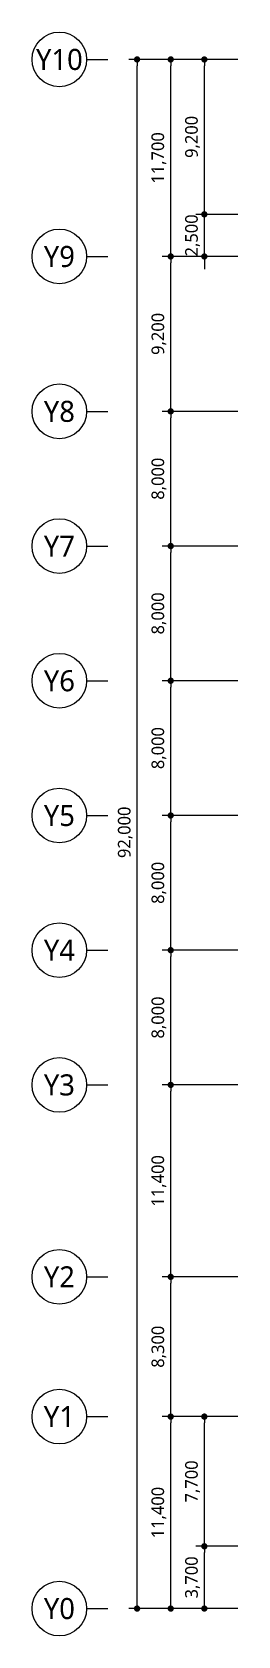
# Model space of a CAD drawing. Header units: millimetres. Extents: x -105683 to 94728, y -31127 to 151123.
# Drawn here: x -38475 to -26225, y -24930 to 70320 of the extents above; entities that cross this region are included whole.
import ezdxf
from ezdxf.enums import TextEntityAlignment as Align

# ---------------------------------------------------------------- set-up
doc = ezdxf.new("R2010")
doc.units = ezdxf.units.MM
doc.layers.add('e-plan', color=9, linetype='Continuous')
doc.styles.add('USUN', font='malgun_0.ttf')

# ---------------------------------------------------------------- blocks, each defined once
blk = doc.blocks.new('주열')
at = {"layer": 'e-plan'}
blk.add_line((0, -6.5), (0, -11.5), dxfattribs=at)
blk.add_circle((0, 0), 6.5, dxfattribs=at)
at = {"layer": 'e-plan', "style": 'USUN'}
blk.add_attdef('주열', text='', height=5, dxfattribs=at).set_placement((0, 0), align=Align.MIDDLE_CENTER)
blk = doc.blocks.new('_Dot')
at = {"layer": 'e-plan', "linetype": 'ByBlock', "lineweight": -2}
blk.add_line((-0.5, 0), (-1, 0), dxfattribs=at)
at = {"layer": 'e-plan', "linetype": 'ByBlock', "const_width": 0.5}
blk.add_lwpolyline([(-0.25, 0, 1), (0.25, 0, 1)], format="xyb", close=True, dxfattribs=at)
blk = doc.blocks.new('Xref-지하1층')
at = {"layer": 'e-plan'}
for p, q in [((-22700, 80600), (-29200, 80600)), ((-28700, -11025), (-28700, 80225)), ((-22700, 80600), (-27200, 80600)), ((-26700, 69275), (-26700, 80225)), ((-22700, 80600), (-25200, 80600)), ((-24700, 71775), (-24700, 80225)), ((-24700, 71775), (-24700, 72150)), ((-22700, 71400), (-25200, 71400)), ((-22700, 71400), (-25200, 71400)), ((-24700, 68900), (-24700, 71400)), ((-22700, 68900), (-27200, 68900)), ((-22700, 68900), (-27200, 68900)), ((-22700, 68900), (-25200, 68900)), ((-26700, 60075), (-26700, 68525)), ((-24700, 68525), (-24700, 68150)), ((-22700, 59700), (-27200, 59700)), ((-22700, 59700), (-27200, 59700)), ((-26700, 52075), (-26700, 59325)), ((-22700, 51700), (-27200, 51700)), ((-22700, 51700), (-27200, 51700)), ((-26700, 44075), (-26700, 51325)), ((-22700, 43700), (-27200, 43700)), ((-22700, 43700), (-27200, 43700)), ((-26700, 36075), (-26700, 43325)), ((-22700, 35700), (-27200, 35700)), ((-22700, 35700), (-27200, 35700)), ((-26700, 28075), (-26700, 35325)), ((-22700, 27700), (-27200, 27700)), ((-22700, 27700), (-27200, 27700)), ((-26700, 20075), (-26700, 27325)), ((-22700, 19700), (-27200, 19700)), ((-22700, 19700), (-27200, 19700)), ((-26700, 8675), (-26700, 19325)), ((-22700, 8300), (-27200, 8300)), ((-22700, 8300), (-27200, 8300)), ((-26700, 375), (-26700, 7925)), ((-22700, 0), (-27200, 0)), ((-22700, 0), (-27200, 0)), ((-22700, 0), (-25200, 0)), ((-26700, -11025), (-26700, -375)), ((-24700, -7325), (-24700, -375)), ((-22700, -7700), (-25200, -7700)), ((-22700, -7700), (-25200, -7700)), ((-24700, -11025), (-24700, -8075)), ((-22700, -11400), (-29200, -11400)), ((-22700, -11400), (-27200, -11400)), ((-22700, -11400), (-25200, -11400))]:
    blk.add_line(p, q, dxfattribs=at)
at = {"layer": 'e-plan', "linetype": 'Continuous'}
ref = blk.add_blockref('주열', (-33325, 80600), dxfattribs=dict(at, xscale=250, yscale=250, zscale=250, rotation=90))
ref.add_attrib('주열', 'Y10', dxfattribs={"height": 1250, "style": 'USUN'}).set_placement((-33325, 80600, 0), align=Align.MIDDLE_CENTER)
at = {"layer": 'e-plan', "xscale": 375, "yscale": 375, "zscale": 375}
for p, rotation in [((-28700, 80600), 90), ((-26700, 80600), 90), ((-24700, 80600), 90), ((-24700, 71400), 270), ((-24700, 71400), 270), ((-26700, 68900), 270), ((-26700, 68900), 90), ((-24700, 68900), 90), ((-26700, 59700), 270), ((-26700, 59700), 90), ((-26700, 51700), 270), ((-26700, 51700), 90), ((-26700, 43700), 270), ((-26700, 43700), 90), ((-26700, 35700), 270), ((-26700, 35700), 90), ((-26700, 27700), 270), ((-26700, 27700), 90), ((-26700, 19700), 270), ((-26700, 19700), 90), ((-26700, 8300), 270), ((-26700, 8300), 90), ((-26700, 0), 270), ((-26700, 0), 90), ((-24700, 0), 90), ((-24700, -7700), 270), ((-24700, -7700), 90), ((-28700, -11400), 270), ((-26700, -11400), 270), ((-24700, -11400), 270)]:
    blk.add_blockref('_Dot', p, dxfattribs=dict(at, rotation=rotation))
at = {"layer": 'e-plan', "linetype": 'Continuous'}
ref = blk.add_blockref('주열', (-33325, 68900), dxfattribs=dict(at, xscale=250, yscale=250, zscale=250, rotation=90))
ref.add_attrib('주열', 'Y9', dxfattribs={"height": 1250, "style": 'USUN'}).set_placement((-33325, 68900), align=Align.MIDDLE_CENTER)
ref = blk.add_blockref('주열', (-33325, 59700), dxfattribs=dict(at, xscale=250, yscale=250, zscale=250, rotation=90))
ref.add_attrib('주열', 'Y8', dxfattribs={"height": 1250, "style": 'USUN'}).set_placement((-33325, 59700), align=Align.MIDDLE_CENTER)
ref = blk.add_blockref('주열', (-33325, 51700), dxfattribs=dict(at, xscale=250, yscale=250, zscale=250, rotation=90))
ref.add_attrib('주열', 'Y7', dxfattribs={"height": 1250, "style": 'USUN'}).set_placement((-33325, 51700), align=Align.MIDDLE_CENTER)
ref = blk.add_blockref('주열', (-33325, 43700), dxfattribs=dict(at, xscale=250, yscale=250, zscale=250, rotation=90))
ref.add_attrib('주열', 'Y6', dxfattribs={"height": 1250, "style": 'USUN'}).set_placement((-33325, 43700), align=Align.MIDDLE_CENTER)
ref = blk.add_blockref('주열', (-33325, 35700), dxfattribs=dict(at, xscale=250, yscale=250, zscale=250, rotation=90))
ref.add_attrib('주열', 'Y5', dxfattribs={"height": 1250, "style": 'USUN'}).set_placement((-33325, 35700), align=Align.MIDDLE_CENTER)
ref = blk.add_blockref('주열', (-33325, 27700), dxfattribs=dict(at, xscale=250, yscale=250, zscale=250, rotation=90))
ref.add_attrib('주열', 'Y4', dxfattribs={"height": 1250, "style": 'USUN'}).set_placement((-33325, 27700), align=Align.MIDDLE_CENTER)
ref = blk.add_blockref('주열', (-33325, 19700), dxfattribs=dict(at, xscale=250, yscale=250, zscale=250, rotation=90))
ref.add_attrib('주열', 'Y3', dxfattribs={"height": 1250, "style": 'USUN'}).set_placement((-33325, 19700), align=Align.MIDDLE_CENTER)
ref = blk.add_blockref('주열', (-33325, 8300), dxfattribs=dict(at, xscale=250, yscale=250, zscale=250, rotation=90))
ref.add_attrib('주열', 'Y2', dxfattribs={"height": 1250, "style": 'USUN'}).set_placement((-33325, 8300), align=Align.MIDDLE_CENTER)
ref = blk.add_blockref('주열', (-33325, 0), dxfattribs=dict(at, xscale=250, yscale=250, zscale=250, rotation=90))
ref.add_attrib('주열', 'Y1', dxfattribs={"height": 1250, "style": 'USUN'}).set_placement((-33325, 0), align=Align.MIDDLE_CENTER)
ref = blk.add_blockref('주열', (-33325, -11400), dxfattribs=dict(at, xscale=250, yscale=250, zscale=250, rotation=90))
ref.add_attrib('주열', 'Y0', dxfattribs={"height": 1250, "style": 'USUN'}).set_placement((-33325, -11400), align=Align.MIDDLE_CENTER)
at = {"layer": 'e-plan', "char_height": 750, "attachment_point": 5, "rotation": 90, "style": 'USUN'}
for s, insert in [('\\A1;9,200', (-25400, 76000)), ('\\A1;11,700', (-27403, 74750)), ('\\A1;2,500', (-25400, 70150)), ('\\A1;9,200', (-27400, 64300)), ('\\A1;8,000', (-27400, 55700)), ('\\A1;8,000', (-27400, 47700)), ('\\A1;8,000', (-27400, 39700)), ('\\A1;92,000', (-29400, 34700)), ('\\A1;8,000', (-27400, 31700)), ('\\A1;8,000', (-27400, 23700)), ('\\A1;11,400', (-27403, 14000)), ('\\A1;8,300', (-27400, 4150)), ('\\A1;7,700', (-25400, -3850)), ('\\A1;11,400', (-27403, -5700)), ('\\A1;3,700', (-25400, -9550))]:
    blk.add_mtext(s, dxfattribs=dict(at, insert=insert))

msp = doc.modelspace()

# ---------------------------------------------------------------- block references
at = {"layer": 'e-plan'}
msp.add_blockref('Xref-지하1층', (-3525, -11905), dxfattribs=at)

doc.saveas('drawing.dxf')
